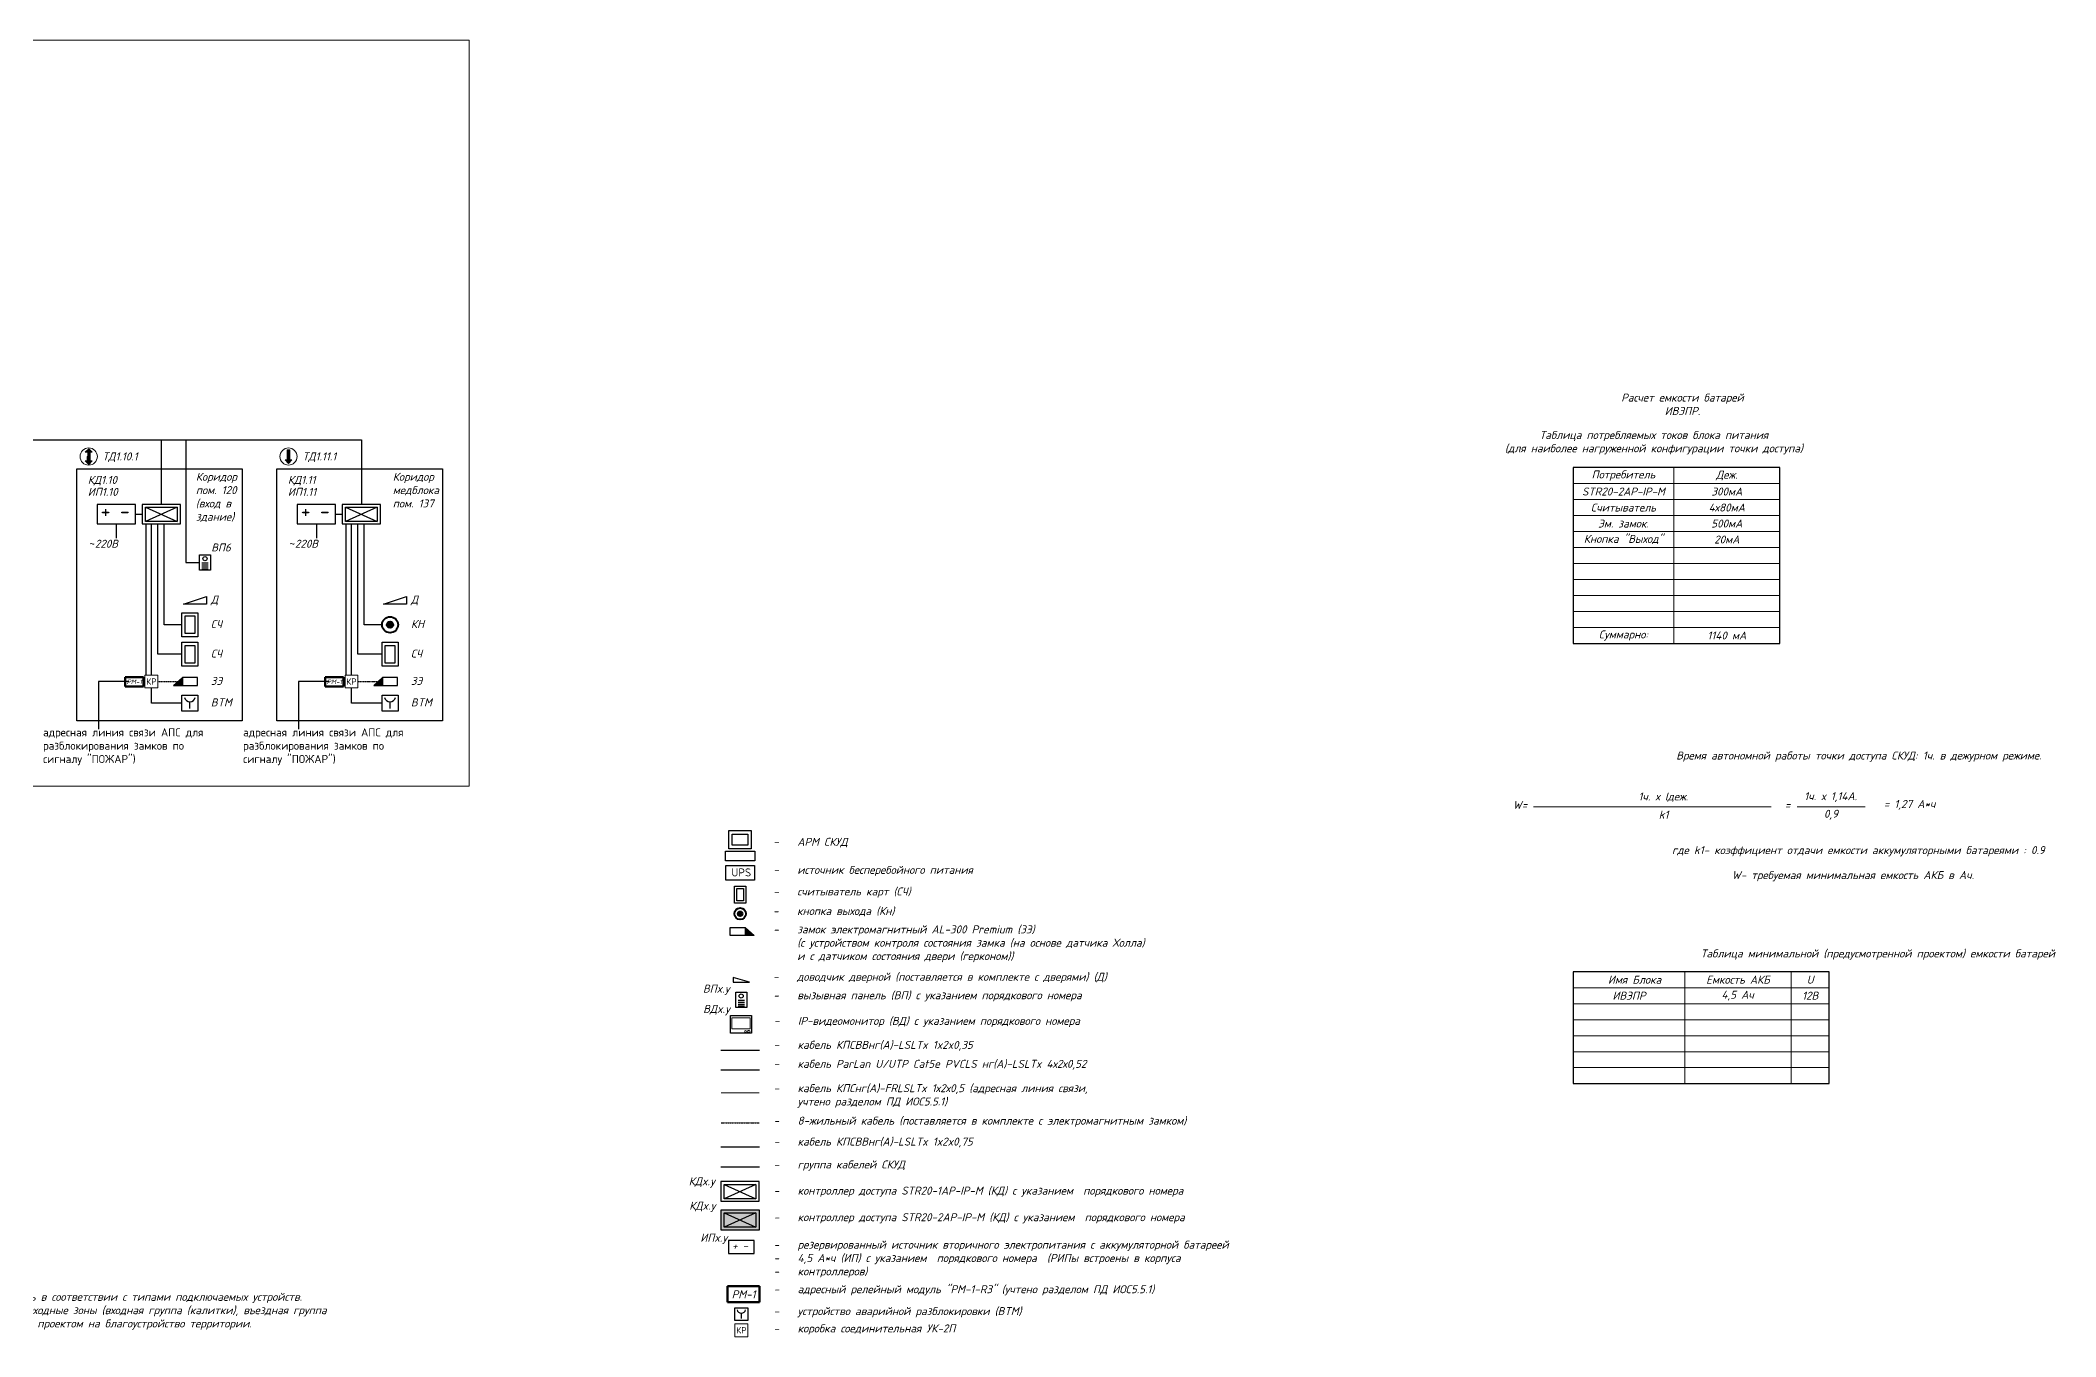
# Model space of a CAD drawing. Header units: millimetres. Extents: x -227263 to 66247, y -328592 to 378394.
# Drawn here: x -129189 to -66213, y -328592 to -288069 of the extents above; entities that cross this region are included whole.
import ezdxf
from ezdxf.enums import TextEntityAlignment as Align

# ---------------------------------------------------------------- set-up
doc = ezdxf.new("R2010")
doc.units = ezdxf.units.MM
doc.header["$LTSCALE"] = 0.5
doc.set_wipeout_variables(frame=1)
doc.linetypes.add('DASHED2', pattern=[9.525, 6.35, -3.175])
doc.layers.get('0').update_dxf_attribs({"lineweight": 18})
for name, color, linetype, lineweight in [('002_СКУД', 7, 'Continuous', 40), ('1-ПС RS-485', 6, 'Continuous', 30), ('_0', 7, 'Continuous', 18), ('_СС_ТФ', 174, 'Continuous', 30), ('RC-Приборы_управления_и_блоки_индикации', 1, 'Continuous', 30), ('АО Блоки управления', 1, 'Continuous', 50), ('АПС извещ', 1, 'Continuous', 30), ('ОХР', 5, 'Continuous', 30), ('СКС UTP', 5, 'Continuous', 30), ('СКУД', 7, 'Continuous', 30), ('СС_СКУД_кабель', 7, 'Continuous', 30), ('СС_СКУД_оборудование', 7, 'Continuous', 25), ('СС_СКУД_текст', 7, 'Continuous', 25), ('Текст', 2, 'Continuous', 0)]:
    doc.layers.add(name, color=color, linetype=linetype, lineweight=lineweight)
for name, color, linetype in [('003_ОС', 170, 'Continuous'), ('1', 7, 'Continuous'), ('Датчики охр.', 5, 'Continuous')]:
    doc.layers.add(name, color=color, linetype=linetype)
doc.styles.add('DEN', font='', dxfattribs={"height": 300})
doc.styles.add('ISOCPEUR', font='isocpeui.ttf', dxfattribs={"height": 2.5})
doc.styles.get('DEN').set_extended_font_data('ISOCPEUR')

# ---------------------------------------------------------------- blocks, each defined once
blk = doc.blocks.new('Кнопка выхода')
at = {"layer": '002_СКУД'}
h = blk.add_hatch(color=256, dxfattribs=at)
h.dxf.hatch_style = 1
h.paths.add_polyline_path([(-100, 0, 1), (100, 0, 1)])
for radius in [250, 100]:
    blk.add_circle((0, 0), radius, dxfattribs=at)
blk = doc.blocks.new('*U274')
blk.add_wipeout([(-510, -125), (-234, 125), (234, 125), (234, -125)]).dxf.layer = 'СКУД'
at = {"layer": 'СКУД'}
h = blk.add_hatch(color=256, dxfattribs=at)
h.dxf.hatch_style = 1
h.set_gradient(color2=(0, 0, 0), tint=1)
h.paths.add_polyline_path([(-510, -125), (-234, -125), (-234, 125)])
for p, q in [((234, 125), (-234, 125)), ((234, -125), (234, 125)), ((-510, -125), (234, -125))]:
    blk.add_line(p, q, dxfattribs=at)
for points in [[(-510, -125), (-234, 125)], [(-234, 125), (-234, -125)], [(234, -125), (234, 125)]]:
    blk.add_lwpolyline(points, dxfattribs=at)
blk = doc.blocks.new('A$C49419f92')
at = {"color": 0, "linetype": 'Continuous', "lineweight": -2}
blk.add_wipeout([(0, 600), (400, 600), (400, 0), (0, 0)], dxfattribs=at).dxf.layer = '002_СКУД'
at = {"layer": '002_СКУД', "color": 0, "linetype": 'Continuous', "lineweight": -2}
for points in [[(0, 600), (400, 600), (400, 0), (0, 0)], [(80, 520), (320, 520), (320, 80), (80, 80)]]:
    blk.add_lwpolyline(points, close=True, dxfattribs=at)
blk = doc.blocks.new('A$Cff5e0414')
at = {"color": 0, "linetype": 'Continuous', "lineweight": -2}
blk.add_wipeout([(0, 400), (400, 400), (400, 0), (0, 0)], dxfattribs=at).dxf.layer = '002_СКУД'
at = {"layer": '002_СКУД', "color": 0, "linetype": 'Continuous', "lineweight": -2}
blk.add_lwpolyline([(0, 400), (400, 400), (400, 0), (0, 0)], close=True, dxfattribs=at)
blk.add_lwpolyline([(200, 60), (200, 230)], dxfattribs=at)
blk.add_arc((200, 367), 137, 191.269, 348.731, dxfattribs=at)
blk = doc.blocks.new('A$C02b998a6')
at = {"color": 0, "linetype": 'Continuous', "lineweight": 15}
blk.add_wipeout([(0, 400), (400, 400), (400, 0), (0, 0)], dxfattribs=at).dxf.layer = '002_СКУД'
at = {"layer": '002_СКУД', "color": 0, "linetype": 'Continuous', "lineweight": 15}
blk.add_lwpolyline([(0, 0), (400, 0), (400, 400), (0, 400)], close=True, dxfattribs=at)
at = {"layer": '002_СКУД', "color": 0, "linetype": 'Continuous', "lineweight": 15, "style": 'DEN'}
blk.add_text('КР', height=200, dxfattribs=at).set_placement((200, 200), align=Align.MIDDLE_CENTER)
blk = doc.blocks.new('*U273')
at = {"color": 3, "lineweight": 30}
for p, q in [((-102, -14), (101, -14)), ((-102, -74), (101, -74)), ((-102, -136), (101, -136)), ((-102, -194), (101, -194))]:
    blk.add_line(p, q, dxfattribs=at)
blk.add_lwpolyline([(-171, 241), (171, 241), (171, -241), (-171, -241)], close=True, dxfattribs=at)
blk.add_circle((-3, 117), 64.3, dxfattribs=at)
blk = doc.blocks.new('A$C250d0772')
at = {"color": 3}
for p, q in [((0, 549), (659, 549)), ((0, 0), (0, 549)), ((659, 0), (0, 0)), ((659, 549), (659, 0))]:
    blk.add_line(p, q, dxfattribs=at)
at = {"color": 3, "lineweight": 15}
for p, q in [((549, 78), (586, 78)), ((549, 23), (586, 23))]:
    blk.add_line(p, q, dxfattribs=at)
blk.add_lwpolyline([(42, 480), (617, 480), (617, 127), (42, 127)], close=True, dxfattribs=at)
blk.add_circle((472, 51), 29.3, dxfattribs=at)
for centre, start, end in [((549, 51), 90, 270), ((586, 51), 270, 90)]:
    blk.add_arc(centre, 27.5, start, end, dxfattribs=at)
blk = doc.blocks.new('РМ-1')
blk.add_wipeout([(-500, 250), (500, 250), (500, -250), (-500, -250)]).dxf.layer = 'АО Блоки управления'
at = {"layer": 'АО Блоки управления'}
for p, q in [((-500, -250), (-500, 250)), ((-500, 250), (500, 250)), ((500, 250), (500, -250)), ((500, -250), (-500, -250))]:
    blk.add_line(p, q, dxfattribs=at)
at = {"layer": 'АО Блоки управления', "color": 7, "ltscale": 100, "style": 'ISOCPEUR'}
blk.add_text('РМ-1', height=250, dxfattribs=at).set_placement((0, 0), align=Align.MIDDLE)
blk = doc.blocks.new('контр')
at = {"layer": 'АПС извещ', "color": 5, "lineweight": 30, "ltscale": 100}
blk.add_lwpolyline([(316, 162), (-314, 162), (-314, -158), (316, -158)], close=True, dxfattribs=at)
at = {"layer": 'Датчики охр.', "color": 5, "lineweight": 30}
for p, q in [((-259, 118), (259, -118)), ((259, 118), (-259, -118))]:
    blk.add_line(p, q, dxfattribs=at)
blk.add_lwpolyline([(-259, 118), (259, 118), (259, -118), (-259, -118)], close=True, dxfattribs=at)
blk = doc.blocks.new('A$C40bc01a5')
at = {"layer": '_0', "true_color": 0xffffff, "transparency": 33554610}
h = blk.add_hatch(color=7, dxfattribs=at)
h.dxf.hatch_style = 1
h.paths.add_polyline_path([(602, 309), (-598, 309), (-598, -300), (602, -300)])
at = {"layer": 'АПС извещ', "color": 82, "lineweight": 30, "ltscale": 100}
blk.add_lwpolyline([(602, 309), (-598, 309), (-598, -300), (602, -300)], close=True, dxfattribs=at)
at = {"layer": 'Датчики охр.', "color": 82, "lineweight": 30}
for p, q in [((-494, 225), (494, -225)), ((494, 225), (-494, -225))]:
    blk.add_line(p, q, dxfattribs=at)
blk.add_lwpolyline([(-494, 225), (494, 225), (494, -225), (-494, -225)], close=True, dxfattribs=at)
blk = doc.blocks.new('АРМ СВН')
at = {"layer": 'ОХР', "color": 0, "lineweight": 30}
for points in [[(95408, 95807), (96806, 95807), (96806, 94673), (95408, 94673)], [(95188, 94515), (97030, 94515), (97030, 93920), (95188, 93920)], [(95618, 95588), (96582, 95588), (96582, 94891), (95618, 94891)]]:
    blk.add_lwpolyline(points, close=True, dxfattribs=at)
blk = doc.blocks.new('A$C9ab982bb')
at = {"layer": 'АПС извещ', "color": 1, "lineweight": 30, "ltscale": 100}
blk.add_lwpolyline([(320, 0), (320, 631), (0, 631), (0, 0)], close=True, dxfattribs=at)
at = {"layer": '1', "color": 7, "lineweight": 20, "style": 'DEN'}
blk.add_text('+ -', height=240, rotation=270, dxfattribs=at).set_placement((92, 573))
blk = doc.blocks.new('A$C5594c400')
at = {"layer": '002_СКУД', "color": 7, "lineweight": 30}
blk.add_lwpolyline([(0, 0), (720, 240), (720, 0), (0, 0)], dxfattribs=at)
blk = doc.blocks.new('A$C876f5cd0')
at = {"layer": '002_СКУД', "lineweight": 30}
h = blk.add_hatch(color=256, dxfattribs=at)
h.dxf.hatch_style = 1
h.paths.add_polyline_path([(468, 0), (744, 0), (468, 250)])
for points in [[(0, 250), (468, 250), (744, 0), (0, 0), (0, 250)], [(468, 250), (468, 0)]]:
    blk.add_lwpolyline(points, dxfattribs=at)
blk = doc.blocks.new('A$Ca14e5f01')
at = {"lineweight": 20}
h = blk.add_hatch(color=0, dxfattribs=at)
h.dxf.hatch_style = 1
h.paths.add_polyline_path([(315, 405), (378, 405), (270, 514), (162, 405), (225, 405), (225, 270), (315, 270)])
h = blk.add_hatch(color=0, dxfattribs=at)
h.dxf.hatch_style = 1
h.paths.add_polyline_path([(315, 134), (315, 270), (225, 270), (225, 134), (162, 134), (270, 25), (378, 134)])
at = {"color": 0, "lineweight": 20}
for p, q in [((162, 405), (270, 514)), ((225, 405), (162, 405)), ((225, 134), (162, 134)), ((162, 134), (270, 25)), ((225, 270), (225, 134)), ((315, 270), (225, 270)), ((315, 270), (225, 270)), ((378, 405), (270, 514)), ((378, 134), (270, 25)), ((315, 270), (315, 405)), ((315, 405), (378, 405)), ((315, 270), (315, 134)), ((315, 134), (378, 134))]:
    blk.add_line(p, q, dxfattribs=at)
blk.add_circle((270, 270), 270, dxfattribs=at)
blk = doc.blocks.new('*U275')
at = {"layer": '_СС_ТФ', "color": 3, "lineweight": 30}
for p, q in [((-102, -14), (101, -14)), ((-102, -74), (101, -74)), ((-102, -136), (101, -136)), ((-102, -194), (101, -194))]:
    blk.add_line(p, q, dxfattribs=at)
blk.add_lwpolyline([(-171, 241), (171, 241), (171, -241), (-171, -241)], close=True, dxfattribs=at)
blk.add_circle((-3, 117), 64.3, dxfattribs=at)
blk = doc.blocks.new('точка доступа')
at = {"lineweight": 20}
h = blk.add_hatch(color=0, dxfattribs=at)
h.dxf.hatch_style = 1
h.paths.add_polyline_path([(-64, 154), (-64, -293), (64, -293), (64, 154), (154, 154), (0, 310), (-154, 154)])
at = {"color": 0, "lineweight": 20}
for p, q in [((-154, 154), (0, 310)), ((-64, 154), (-154, 154)), ((-64, -293), (-64, 154)), ((154, 154), (0, 310)), ((64, -293), (64, 154)), ((64, 154), (154, 154)), ((-64, -293), (64, -293))]:
    blk.add_line(p, q, dxfattribs=at)
blk.add_circle((0, 0), 385, dxfattribs=at)

msp = doc.modelspace()

# ---------------------------------------------------------------- linework, layer by layer
for p, q in [((-115790.6, -288069.5), (-220672.3, -288069.5)), ((-115790.6, -311384.7), (-220672.3, -311384.7))]:
    msp.add_line(p, q)
msp.add_lwpolyline([(-115790.6, -288069.5), (-115790.6, -311384.7)])
at = {"layer": '002_СКУД', "color": 0, "lineweight": 15}
for p, q in [((-78148.7, -301424.3), (-78148.7, -306924.3)), ((-81292.6, -301924.3), (-74832.6, -301924.3)), ((-81292.6, -302424.3), (-74832.6, -302424.3)), ((-81292.6, -302924.3), (-74832.6, -302924.3)), ((-81292.6, -303424.3), (-74832.6, -303424.3)), ((-81292.6, -303924.3), (-74832.6, -303924.3)), ((-81292.6, -304424.3), (-74832.6, -304424.3)), ((-81292.6, -304924.3), (-74832.6, -304924.3)), ((-81292.6, -305424.3), (-74832.6, -305424.3)), ((-81292.6, -305924.3), (-74832.6, -305924.3)), ((-81292.6, -306424.3), (-74832.6, -306424.3)), ((-82526.4, -312025.5), (-75099.8, -312025.5)), ((-74292.6, -312025.5), (-72169.7, -312025.5)), ((-77799.8, -317182.4), (-77799.8, -320682.4)), ((-74483.8, -317182.4), (-74483.8, -320682.4)), ((-81292.6, -317682.4), (-73286.5, -317682.4)), ((-81292.6, -318182.4), (-73286.5, -318182.4)), ((-81292.6, -318682.4), (-73286.5, -318682.4)), ((-81292.6, -319182.4), (-73286.5, -319182.4)), ((-81292.6, -319682.4), (-73286.5, -319682.4)), ((-81292.6, -320182.4), (-73286.5, -320182.4))]:
    msp.add_line(p, q, dxfattribs=at)
at = {"layer": '002_СКУД', "color": 0, "lineweight": 25}
for points in [[(-74832.6, -306924.3), (-74832.6, -301424.3), (-81292.6, -301424.3), (-81292.6, -306924.3)], [(-73286.5, -317182.4), (-81292.6, -317182.4), (-81292.6, -320682.4), (-73286.5, -320682.4)]]:
    msp.add_lwpolyline(points, close=True, dxfattribs=at)
at = {"layer": '003_ОС', "color": 1, "ltscale": 70}
for points in [[(-126814.5, -303184.7), (-126814.5, -303628.5)], [(-120562.9, -303184.7), (-120562.9, -303628.5)]]:
    msp.add_lwpolyline(points, dxfattribs=at)
at = {"layer": '1-ПС RS-485', "color": 1, "linetype": 'DASHED2', "lineweight": 30}
for points in [[(-125518.7, -308114), (-124885.2, -308114)], [(-119267, -308114), (-118633.6, -308114)]]:
    msp.add_lwpolyline(points, dxfattribs=at)
at = {"layer": 'СС_СКУД_кабель', "color": 30, "lineweight": 30, "ltscale": 70}
msp.add_line((-107924.8, -319637.4), (-106717.9, -319637.4), dxfattribs=at)
at = {"layer": 'СС_СКУД_кабель', "color": 6, "lineweight": 30, "ltscale": 70}
msp.add_line((-107924.8, -320249.8), (-106717.9, -320249.8), dxfattribs=at)
at = {"layer": 'СС_СКУД_кабель', "color": 5, "lineweight": 30, "ltscale": 70}
msp.add_line((-107924.8, -322661.4), (-106717.9, -322661.4), dxfattribs=at)
at = {"layer": 'СС_СКУД_кабель', "color": 84, "lineweight": 30, "ltscale": 70}
msp.add_line((-107924.8, -323282.2), (-106717.9, -323282.2), dxfattribs=at)
at = {"layer": 'СС_СКУД_кабель', "color": 6, "lineweight": 25}
for points in [[(-213237.9, -305862.3), (-211297.6, -305862.3), (-211297.6, -300561.9), (-119154.3, -300561.9), (-119154.3, -302576.1)], [(-125406, -302576.1), (-125406, -300561.9)], [(-124642.7, -300561.9), (-124642.7, -304391.2), (-124211.5, -304391.2)], [(-124763.2, -307258.9), (-125518.7, -307258.9), (-125518.7, -303184.7)], [(-124763.3, -306336.9), (-125318.7, -306336.9), (-125318.7, -303184.7)], [(-118511.5, -307258.9), (-119267, -307258.9), (-119267, -303184.7)]]:
    msp.add_lwpolyline(points, dxfattribs=at)
at = {"layer": 'СС_СКУД_кабель', "color": 1, "lineweight": 25}
for points in [[(-126214.5, -302880.4), (-126006, -302880.4)], [(-119962.9, -302880.4), (-119754.3, -302880.4)]]:
    msp.add_lwpolyline(points, dxfattribs=at)
at = {"layer": 'СС_СКУД_кабель', "color": 30, "lineweight": 25}
for points in [[(-125718.7, -307914), (-125718.7, -303184.7)], [(-119467, -307914), (-119467, -303184.7)], [(-118511.6, -306336.9), (-119067, -306336.9), (-119067, -303184.7)], [(-124763.2, -308785.9), (-125718.7, -308785.9), (-125718.7, -308314)], [(-118511.5, -308785.9), (-119467, -308785.9), (-119467, -308314)]]:
    msp.add_lwpolyline(points, dxfattribs=at)
at = {"layer": 'СС_СКУД_кабель', "color": 2, "lineweight": 0}
msp.add_lwpolyline([(-107914.6, -320964), (-106729.2, -320964)], dxfattribs=at)
at = {"layer": 'СС_СКУД_кабель', "color": 1, "linetype": 'DASHED2', "lineweight": 30}
msp.add_lwpolyline([(-107914.6, -321902.8), (-106729.2, -321902.8)], dxfattribs=at)
at = {"layer": 'СС_СКУД_оборудование', "color": 7, "lineweight": 25}
for points in [[(-128049.5, -301469.6), (-122877, -301469.6), (-122877, -309343.7), (-128049.5, -309343.7)], [(-121797.8, -301469.6), (-116625.3, -301469.6), (-116625.3, -309343.7), (-121797.8, -309343.7)], [(-107543.8, -317511), (-107023.6, -317511), (-107543.8, -317360.8)]]:
    msp.add_lwpolyline(points, close=True, dxfattribs=at)
at = {"layer": 'СС_СКУД_оборудование', "color": 1, "ltscale": 100}
msp.add_lwpolyline([(-106879.9, -325584.8), (-107686.4, -325584.8), (-107686.4, -325993.8), (-106879.9, -325993.8)], close=True, dxfattribs=at)

# ---------------------------------------------------------------- block references
at = {"layer": 'RC-Приборы_управления_и_блоки_индикации', "color": 0, "xscale": 0.5, "yscale": 0.5, "zscale": 0.5}
msp.add_blockref('АРМ СВН', (-155375.9, -360676.4), dxfattribs=at)
at = {"layer": 'СС_СКУД_кабель', "color": 6}
msp.add_blockref('A$C40bc01a5', (-107323.2, -324946.6), dxfattribs=at)
at = {"layer": 'СС_СКУД_оборудование', "color": 6, "lineweight": 30}
msp.add_blockref('A$Ca14e5f01', (-127947, -301349.5), dxfattribs=at)
at = {"layer": 'СС_СКУД_оборудование', "color": 5, "xscale": 0.7, "yscale": 0.7, "zscale": 0.7, "rotation": 180}
msp.add_blockref('точка доступа', (-121433.4, -301079.8), dxfattribs=at)
at = {"layer": 'СС_СКУД_оборудование', "color": 30, "true_color": 0xf26722, "xscale": 1.901923592522341, "yscale": 1.901923592522341, "zscale": 1.901923592522341, "rotation": 90}
for p in [(-126214.5, -303184.7), (-119962.9, -303184.7)]:
    msp.add_blockref('A$C9ab982bb', p, dxfattribs=at)
at = {"layer": 'СС_СКУД_оборудование', "color": 1, "lineweight": 30, "xscale": 1.901923592522341, "yscale": 1.901923592522341, "zscale": 1.901923592522341}
for p in [(-125407.9, -302885.1), (-119156.2, -302885.1), (-107323.2, -324053.7)]:
    msp.add_blockref('контр', p, dxfattribs=at)
at = {"layer": 'СС_СКУД_оборудование', "color": 0, "lineweight": 30}
msp.add_blockref('*U275', (-124040.5, -304391.2), dxfattribs=at)
at = {"layer": 'СС_СКУД_оборудование', "color": 7, "lineweight": 30}
for name, p in [('A$C5594c400', (-124713.2, -305694)), ('A$C5594c400', (-118461.5, -305694)), ('A$Cff5e0414', (-107483.2, -328087.8))]:
    msp.add_blockref(name, p, dxfattribs=at)
at = {"layer": 'СС_СКУД_оборудование', "xscale": 0.7199980014713809, "yscale": 0.7199980014713809, "zscale": 0.7199980014713809, "rotation": 359.8650022067929}
msp.add_blockref('Кнопка выхода', (-107321.3, -315370.9), dxfattribs=at)
at = {"layer": 'СС_СКУД_оборудование', "color": 174, "lineweight": 20}
msp.add_blockref('*U273', (-107285.2, -318060.7), dxfattribs=at)
at = {"layer": 'СС_СКУД_оборудование', "lineweight": 30}
msp.add_blockref('A$C250d0772', (-107622, -319100.4), dxfattribs=at)

# ---------------------------------------------------------------- texts
at = {"layer": '002_СКУД', "color": 7, "lineweight": 13, "char_height": 250, "attachment_point": 5, "style": 'ISOCPEUR'}
for s, insert, width in [('Расчет емкости батарей\\PИВЭПР.  ', (-77875.6, -299446.5), 10660.987), ('Таблица потребляемых токов блока питания\\P(для наиболее нагруженной конфигурации точки доступа)', (-78767.3, -300648.5), 15200.004), ('Потребитель', (-79720.6, -301674.3), 10660.987), ('STR20-2AP-IP-M', (-79720.6, -302174.3), 3143.883), ('300мА', (-76490.6, -302174.3), 3316.09), ('Считыватель', (-79720.6, -302674.3), 3143.883), ('4х80мА', (-76490.6, -302674.3), 3316.09), ('Кнопка "Выход"', (-79720.6, -303674.3), 3143.883), ('Эм. замок.', (-79720.6, -303174.3), 3143.883), ('500мА', (-76490.6, -303174.3), 3316.09), ('20мА', (-76490.6, -303674.3), 3316.09), ('1140 мА', (-76490.6, -306674.3), 3316.09), ('U', (-73885.1, -317432.4), 10660.987), ('ИВЭПР', (-79546.2, -317932.4), 10660.987), ('4,5 Ач', (-76150.9, -317932.4), 10660.987), ('12В', (-73885.1, -317932.4), 10660.987)]:
    msp.add_mtext(s, dxfattribs=dict(at, insert=insert, width=width))
at = {"layer": '002_СКУД', "color": 7, "lineweight": 30, "char_height": 250, "attachment_point": 1}
for s, insert, width, style in [('Коридор\\Pпом. 120\\P(вход в\\Pздание)', (-124328.8, -301587.5), 2280.038, 'ISOCPEUR'), ('Коридор\\Pмедблока\\Pпом. 137', (-118175.5, -301587.5), 2280.038, 'ISOCPEUR'), ('{\\C256;адресная линия связи АПС для разблокирования замков по сигналу "ПОЖАР")}', (-129102.6, -309576.6), 5266.706, 'DEN'), ('{\\C256;адресная линия связи АПС для разблокирования замков по сигналу "ПОЖАР")}', (-122850.9, -309576.6), 5266.706, 'DEN')]:
    msp.add_mtext(s, dxfattribs=dict(at, insert=insert, width=width, style=style))
at = {"layer": '002_СКУД', "color": 0, "char_height": 250, "attachment_point": 5, "style": 'ISOCPEUR'}
for s, insert, width in [('Деж.', (-76490.6, -301674.3), 3316.09), ('Суммарно:', (-79720.6, -306674.3), 3143.883), ('1ч. х Iдеж.', (-78476.1, -311725.6), 8933.374), ('1ч. х 1,14А.', (-73246.5, -311725.6), 8933.374), ('W=', (-82951, -311969.3), 3143.883), ('\\pxqc;k1 ', (-78463.6, -312275.5), 3143.883), ('=', (-74588.9, -311969.3), 3143.883), ('\\pxqc;0,9 ', (-73233.9, -312275.5), 3143.883), ('\\pxi-3,l4,t4;=^I1,27 А*ч', (-70903.2, -311969.3), 3143.883), ('Имя Блока', (-79371.8, -317432.4), 3143.883), ('Емкость АКБ', (-76141.8, -317432.4), 3316.09)]:
    msp.add_mtext(s, dxfattribs=dict(at, insert=insert, width=width))
at = {"layer": 'СС_СКУД_оборудование', "color": 7, "style": 'ISOCPEUR'}
msp.add_text('+ -', height=250, dxfattribs=at).set_placement((-107575.1, -325876.4))
at = {"layer": 'СС_СКУД_оборудование', "char_height": 250, "width": 17132.656, "attachment_point": 1, "style": 'ISOCPEUR'}
for s, insert in [('\\pxql;Время автономной работы точки доступа СКУД: 1ч. в дежурном режиме.', (-78071.6, -310301.2)), ('где k1- коэффициент отдачи емкости аккумуляторными батареями : 0.9', (-78202.4, -313257.5)), ('\\pxql;W- требуемая минимальная емкость АКБ в Ач. ', (-76333.5, -314037.9)), ('Таблица минимальной (предусмотренной проектом) емкости батарей', (-77303.2, -316487.8)), ('\\pxql;ВПx.y', (-108482.4, -317587.7)), ('\\pxql;ВДx.y', (-108476.7, -318220.9)), ('\\pxql;КДx.y', (-108928.4, -323609.1)), ('\\pxql;КДx.y', (-108911.3, -324373.2)), ('\\pxql;ИПx.y', (-108564.8, -325370.9)), ('\\pxi-3,l4,sm1,t4;Примечание:\\P\\P\\pl5,t5;1.^IВсе кабельные концы промаркировать в соответствии с типами подключаемых устройств.\\P2.^IСКУД территории объекта: внешние входные зоны (входная группа (калитки), въездная группа (ворота)), разрабатывается отдельным проектом на благоустройство территории.', (-136692.3, -326387.2))]:
    msp.add_mtext(s, dxfattribs=dict(at, insert=insert))
at = {"layer": 'СС_СКУД_текст', "char_height": 250, "attachment_point": 1, "style": 'ISOCPEUR'}
for s, insert, width in [('\\pxi-3,l4,sm1,t4;-^IАРМ СКУД', (-106535.7, -312998.8), 17132.656), ('\\pxi-3,l4,sm1,t4;-^Iисточник бесперебойного питания', (-106535.7, -313875.7), 17132.656), ('\\pxi-3,l4,sm1,t4;-^Iсчитыватель карт (СЧ)', (-106535.7, -314550.2), 17132.656), ('\\pxi-3,l4,sm1,t4;-^Iкнопка выхода (Кн)', (-106542.2, -315160.1), 17132.656), ('\\pxi-3,l4,sm1,t4;-^Iзамок электромагнитный AL-300 Premium (ЗЭ)\\P\\pi4,l0,tz;(с устройством контроля состояния замка (на основе датчика Холла)\\Pи с датчиком состояния двери (герконом))', (-106537.2, -315734.8), 17132.656), ('\\pxi-3,l4,sm1,t4;-^Iдоводчик дверной (поставляется в комплекте с дверями) (Д)', (-106543.2, -317217.1), 17132.656), ('\\pxi-3,l4,sm1,t4;-^Iвызывная панель (ВП) с указанием порядкового номера', (-106535.3, -317795.3), 17132.656), ('\\pxi-3,l4,sm1,t4;-^IIP-видеомонитор (ВД) с указанием порядкового номера ', (-106517.4, -318596.3), 17132.656), ('\\pxi-3,l4,sm1,t4;-^Iкабель КПСВВнг(A)-LSLTx 1x2x0,35', (-106525.8, -319344.6), 17132.656), ('\\pxi-3,l4,sm1,t4;-^Iкабель ParLan U/UTP Cat5e PVCLS нг(А)-LSLTx 4х2х0,52', (-106525.8, -319938.1), 17132.656), ('\\pxi-3,l4,sm1,t4;-^Iкабель {\\C0;КПСнг(A)-FRLSLTx 1х2х0,5 (адресная линия связи,\\P\\pi0;учтено разделом ПД ИОС5.5.1)}', (-106525.8, -320698.4), 19160.329), ('\\pxi-3,l4,sm1,t4;-^I8-жильный кабель (поставляется в комплекте с электромагнитным замком)', (-106525.8, -321714.2), 19160.329), ('\\pxi-3,l4,sm1,t4;-^Iкабель КПСВВнг(A)-LSLTx 1x2x0,75', (-106525.8, -322368.5), 17132.656), ('\\pxi-3,l4,sm1,t4;-^Iгруппа кабелей СКУД', (-106525.8, -323083.9), 17132.656), ('\\pxsm1;\\P\\pi-3,l4,t4;-^Iконтроллер доступа STR20-1AP-IP-M (КД) с указанием  порядкового номера', (-106525.2, -323484.8), 17132.656), ('\\pxsm1;\\P\\pi-3,l4,t4;-^Iконтроллер доступа STR20-2AP-IP-M (КД) с указанием  порядкового номера', (-106525.2, -324315.7), 17132.656), ('\\pxi-3,l4,sm1,t4;-^Iрезервированный источник вторичного электропитания с аккумуляторной батареей\\P-^I4,5 А*ч (ИП) с указанием  порядкового номера  (РИПы встроены в корпуса \\P-^Iконтроллеров)', (-106525.2, -325590.4), 17132.656), ('\\pxi-3,l4,sm1,t4;{\\C0;-^Iадресный релейный модуль "РМ-1-R3" (учтено разделом ПД ИОС5.5.1)}', (-106525.2, -326983.2), 17132.656), ('\\pxi-3,l4,sm1,t4;-^Iустройство аварийной разблокировки (BTM)', (-106525.2, -327667.7), 17132.656), ('\\pxi-3,l4,sm1,t4;-^Iкоробка соединительная УК-2П', (-106525.2, -328207.3), 17132.656)]:
    msp.add_mtext(s, dxfattribs=dict(at, insert=insert, width=width))
at = {"layer": 'Текст', "color": 7, "lineweight": 20, "style": 'ISOCPEUR'}
for s, p in [('ТД1.10.1', (-127244, -301201.3)), ('ТД1.11.1', (-120992.3, -301201.3)), ('ИП1.10', (-127705.9, -302309.4)), ('КД1.10', (-127705.9, -301935.4)), ('ИП1.11', (-121454.3, -302309.4)), ('КД1.11', (-121454.3, -301935.4)), ('ВП6', (-123848.3, -304048.2)), ('Д', (-123860.6, -305678.4)), ('Д', (-117608.9, -305678.4)), ('СЧ', (-123860.6, -306441.2)), ('КН', (-117608.9, -306441.2)), ('СЧ', (-123860.6, -307363.2)), ('СЧ', (-117608.9, -307363.2)), ('ЗЭ', (-123860.6, -308218.3)), ('ЗЭ', (-117608.9, -308218.3)), ('BTM', (-123860.6, -308890.2)), ('BTM', (-117608.9, -308890.2))]:
    msp.add_text(s, height=250, dxfattribs=at).set_placement(p)
at = {"layer": 'Текст', "color": 7, "linetype": 'Continuous', "lineweight": 30, "ltscale": 100, "char_height": 250, "width": 733.726, "attachment_point": 4, "style": 'ISOCPEUR'}
for insert in [(-127651.2, -303805.4), (-121399.6, -303805.4)]:
    msp.add_mtext('{\\fArial Narrow|b0|i0|c204|p34;~}220В', dxfattribs=dict(at, insert=insert))

# ---------------------------------------------------------------- next in the draw order: block references
at = {"layer": 'СС_СКУД_оборудование', "color": 7, "lineweight": 30}
for name, p, xscale, yscale, zscale in [('A$C49419f92', (-124763.3, -306711.9), 1.25, 1.25, 1.25), ('A$C49419f92', (-118511.5, -307633.9), 1.25, 1.25, 1.25), ('A$Cff5e0414', (-124763.2, -309035.9), 1.25, 1.25, 1.25), ('A$Cff5e0414', (-118511.5, -309035.9), 1.25, 1.25, 1.25), ('A$C49419f92', (-107497.8, -315041.7), 0.8823856477333037, 0.8823856477333037, 0.8823856477333037)]:
    msp.add_blockref(name, p, dxfattribs=dict(at, xscale=xscale, yscale=yscale, zscale=zscale))
for p in [(-125918.7, -308314), (-119667, -308314), (-107483.2, -328591.9)]:
    msp.add_blockref('A$C02b998a6', p, dxfattribs=at)
at = {"layer": 'СС_СКУД_оборудование', "xscale": -1}
msp.add_blockref('*U274', (-107395.5, -315924.2), dxfattribs=at)
at = {"layer": 'СС_СКУД_оборудование'}
msp.add_blockref('РМ-1', (-107211.5, -327266.4), dxfattribs=at)

# ---------------------------------------------------------------- next in the draw order: linework, layer by layer
at = {"layer": 'СКС UTP', "color": 1, "lineweight": 30}
msp.add_lwpolyline([(-107771.3, -313865.1), (-106871.3, -313865.1), (-106871.3, -314321.6), (-107771.3, -314321.6)], close=True, dxfattribs=at)

# ---------------------------------------------------------------- next in the draw order: block references
at = {"layer": 'АО Блоки управления', "xscale": 0.5758329874892737, "yscale": 0.5758329874892737, "zscale": 0.5758329874892737}
for p in [(-126252.5, -308121.8), (-120000.9, -308121.8)]:
    msp.add_blockref('РМ-1', p, dxfattribs=at)
at = {"layer": 'СС_СКУД_оборудование', "xscale": 1.00044096975, "yscale": 1.00044096975, "zscale": 1.00044096975}
msp.add_blockref('Кнопка выхода', (-118261.5, -306336.9), dxfattribs=at)
at = {"layer": 'СС_СКУД_оборудование', "color": 7, "lineweight": 30, "xscale": 1.25, "yscale": 1.25, "zscale": 1.25}
msp.add_blockref('A$C49419f92', (-124763.2, -307633.9), dxfattribs=at)
at = {"layer": 'СС_СКУД_оборудование', "color": 6, "lineweight": 30, "xscale": -1}
for p in [(-124278.9, -308239), (-118027.3, -308239)]:
    msp.add_blockref('A$C876f5cd0', p, dxfattribs=at)

# ---------------------------------------------------------------- next in the draw order: texts
at = {"layer": 'Текст', "color": 7, "linetype": 'Continuous', "lineweight": 30, "ltscale": 100, "insert": (-107593.5, -314079), "char_height": 250, "width": 733.726, "attachment_point": 4, "style": 'ISOCPEUR'}
msp.add_mtext('{\\fISOCPEUR|b0|i0|c204|p34;UPS}', dxfattribs=at)

# ---------------------------------------------------------------- next in the draw order: linework, layer by layer
at = {"layer": 'СС_СКУД_кабель', "color": 5, "lineweight": 25}
for points in [[(-125886.2, -307914), (-125886.2, -303180.5)], [(-119630.4, -307914), (-119630.4, -303184.7)]]:
    msp.add_lwpolyline(points, dxfattribs=at)
at = {"layer": 'СС_СКУД_кабель', "color": 2, "lineweight": 25}
for points in [[(-126418.7, -308114), (-127367.9, -308114), (-127367.9, -309601)], [(-120167, -308114), (-121116.3, -308114), (-121116.3, -309601)], [(-120167, -308114), (-121116.3, -308114), (-121116.3, -309601)]]:
    msp.add_lwpolyline(points, dxfattribs=at)

doc.saveas('drawing.dxf')
